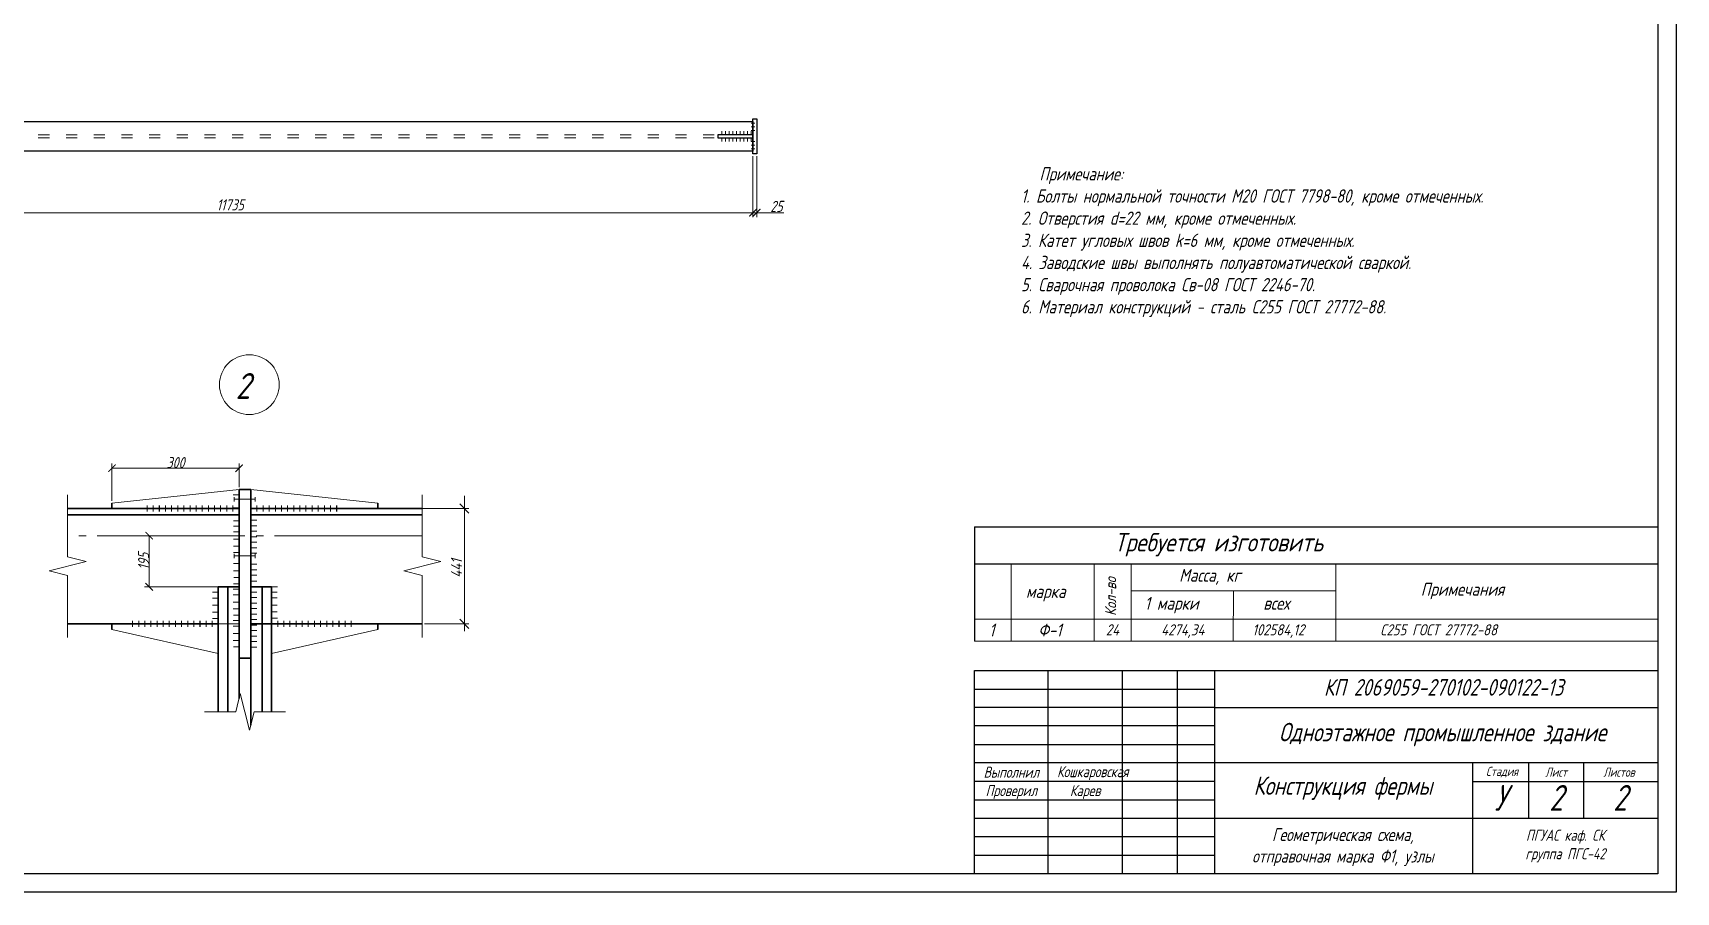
# Model space of a CAD drawing. Header units: millimetres. Extents: x 1665 to 4316, y 443 to 1647.
# Drawn here: x 2902.1 to 3347, y 459 to 691.7 of the extents above; entities that cross this region are included whole.
import ezdxf

# ---------------------------------------------------------------- set-up
doc = ezdxf.new("R2010")
doc.units = ezdxf.units.MM
for name, pattern in [('ACAD_ISO03W100', [30, 12, -18]), ('DASHEDX40', [30, 20, -10]), ('GOST2.303 5', [24, 20, -1.5, 1, -1.5]), ('HIDDEN2', [4.7625, 3.175, -1.5875])]:
    doc.linetypes.add(name, pattern=pattern)
doc.layers.get('0').update_dxf_attribs({"lineweight": 18})
for name, color, linetype, lineweight in [('12', 10, 'GOST2.303 5', 18), ('заголовок', 2, 'Continuous', 30), ('Размер', 3, 'Continuous', 25), ('стены', 7, 'Continuous', 35), ('Текст', 2, 'Continuous', 20), ('Тонкая', 7, 'Continuous', 13), ('Штрих.', 230, 'HIDDEN2', 18)]:
    doc.layers.add(name, color=color, linetype=linetype, lineweight=lineweight)
doc.layers.add('Рамка', color=2, linetype='Continuous')
doc.styles.get("Standard").update_dxf_attribs({"font": 'romans.shx', "width": 0.75, "oblique": 15, "height": 1.5})
doc.styles.add('style1', font='romans.shx', dxfattribs={"width": 0.8, "oblique": 15})

# ---------------------------------------------------------------- blocks, each defined once
blk = doc.blocks.new('_ArchTick')
at = {"color": 0, "linetype": 'ByBlock', "const_width": 0.15}
blk.add_lwpolyline([(-0.5, -0.5), (0.5, 0.5)], dxfattribs=at)

msp = doc.modelspace()

# ---------------------------------------------------------------- linework, layer by layer
at = {"lineweight": -2}
for p, q in [((3347.02, 1052.955), (3347.02, 458.955)), ((3347.02, 458.955), (2506.02, 458.955))]:
    msp.add_line(p, q, dxfattribs=at)
at = {"lineweight": 30}
for p, q in [((3342.02, 1047.955), (3342.02, 463.955)), ((2661.581, 667.633), (3097.081, 667.633)), ((3097.081, 658.883), (3097.081, 668.383)), ((3097.081, 668.383), (3098.081, 668.383)), ((3097.081, 667.633), (3097.081, 659.633)), ((3098.081, 668.383), (3098.081, 658.883)), ((3097.081, 664.033), (3087.581, 664.033)), ((3087.581, 664.033), (3087.581, 663.233)), ((3087.581, 663.233), (3097.081, 663.233)), ((3097.081, 659.633), (2661.581, 659.633)), ((3098.081, 658.883), (3097.081, 658.883)), ((3157.02, 557.896), (3157.02, 526.896)), ((3157.02, 547.896), (3342.02, 547.896)), ((3342.02, 463.955), (2526.02, 463.955))]:
    msp.add_line(p, q, dxfattribs=at)
at = {"linetype": 'ACAD_ISO03W100', "ltscale": 0.25}
for p, q in [((2671.081, 664.033), (3087.581, 664.033)), ((2671.081, 663.233), (3087.581, 663.233))]:
    msp.add_line(p, q, dxfattribs=at)
for p, q in [((3088.601, 664.033), (3088.601, 665.033)), ((3088.601, 662.233), (3088.601, 663.233)), ((3089.601, 664.033), (3089.601, 665.033)), ((3089.601, 662.233), (3089.601, 663.233)), ((3090.601, 664.033), (3090.601, 665.033)), ((3090.601, 662.233), (3090.601, 663.233)), ((3091.601, 664.033), (3091.601, 665.033)), ((3091.601, 662.233), (3091.601, 663.233)), ((3092.601, 664.033), (3092.601, 665.033)), ((3092.601, 662.233), (3092.601, 663.233)), ((3093.601, 664.033), (3093.601, 665.033)), ((3093.601, 662.233), (3093.601, 663.233)), ((3094.601, 664.033), (3094.601, 665.033)), ((3094.601, 662.233), (3094.601, 663.233)), ((3095.601, 664.033), (3095.601, 665.033)), ((3095.601, 662.233), (3095.601, 663.233)), ((3096.581, 667.236), (3097.581, 667.236)), ((3096.581, 666.236), (3097.581, 666.236)), ((3096.581, 665.236), (3097.581, 665.236)), ((3096.601, 664.033), (3096.601, 665.033)), ((3096.601, 662.233), (3096.601, 663.233)), ((3096.581, 662.236), (3097.581, 662.236)), ((3096.581, 661.236), (3097.581, 661.236)), ((3096.581, 660.236), (3097.581, 660.236)), ((2923.523, 564.29), (2957.923, 568.004)), ((2961.123, 568.004), (2995.523, 564.29)), ((3167.02, 547.896), (3167.02, 526.896)), ((3189.44, 547.896), (3189.44, 526.896)), ((3199.44, 547.896), (3199.44, 526.896)), ((3254.864, 547.896), (3254.864, 526.896)), ((2952.389, 541.61), (2954.889, 541.61)), ((3254.864, 540.543), (3199.44, 540.543)), ((3227.152, 540.543), (3227.117, 526.896)), ((2923.523, 530.121), (2952.323, 523.619)), ((2966.723, 523.619), (2995.523, 530.121)), ((3157.02, 532.896), (3342.02, 532.896)), ((3157.02, 526.896), (3342.02, 526.896))]:
    msp.add_line(p, q)
at = {"lineweight": 18}
for p, q in [((3097.081, 658.258), (3097.081, 641.729)), ((3098.081, 658.258), (3098.081, 641.729)), ((3097.081, 652.908), (3097.081, 641.729)), ((2804.081, 642.979), (2942.081, 642.979)), ((2942.081, 642.979), (2946.081, 642.979)), ((2946.081, 642.979), (2950.081, 642.979)), ((2950.081, 642.979), (2954.081, 642.979)), ((2954.081, 642.979), (3097.081, 642.979)), ((3097.081, 642.979), (3095.081, 642.979)), ((3097.081, 642.979), (3098.081, 642.979)), ((3098.081, 642.979), (3105.447, 642.979)), ((2923.523, 564.915), (2923.523, 575.022)), ((2957.923, 568.629), (2957.923, 575.022)), ((2957.923, 573.772), (2923.523, 573.772)), ((2957.298, 555.49), (2932.358, 555.49)), ((2933.608, 555.49), (2933.608, 541.644)), ((2957.298, 541.644), (2932.358, 541.644))]:
    msp.add_line(p, q, dxfattribs=at)
at = {"color": 0, "linetype": 'ByBlock'}
for p, q in [((3020.184, 561.6), (3017.684, 564.1)), ((3017.684, 564.1), (3020.184, 561.6)), ((3017.684, 532.9), (3020.184, 530.4))]:
    msp.add_line(p, q, dxfattribs=at)
at = {"layer": '12', "ltscale": 2}
msp.add_line((3007.523, 555.49), (2911.523, 555.49), dxfattribs=at)
at = {"layer": 'заголовок', "color": 0}
for p, q in [((3157.02, 463.955), (3157.02, 518.955)), ((3157.02, 518.955), (3342.02, 518.955)), ((3177.02, 463.955), (3177.02, 518.955)), ((3197.02, 518.955), (3197.02, 463.955)), ((3212.02, 463.955), (3212.02, 518.955)), ((3222.02, 518.955), (3222.02, 463.955)), ((3222.02, 508.955), (3157.02, 508.955)), ((3222.02, 508.955), (3342.02, 508.955)), ((3342.02, 493.955), (3157.02, 493.955)), ((3292.02, 463.955), (3292.02, 493.955)), ((3157.02, 478.955), (3342.02, 478.955))]:
    msp.add_line(p, q, dxfattribs=at)
at = {"layer": 'Размер', "ltscale": 2}
msp.add_line((3342.02, 557.896), (3342.02, 526.896), dxfattribs=at)
at = {"layer": 'Рамка', "color": 0}
for p, q in [((3157.02, 513.955), (3222.02, 513.955)), ((3222.02, 503.955), (3157.02, 503.955)), ((3157.02, 498.955), (3222.02, 498.955)), ((3222.02, 488.955), (3157.02, 488.955)), ((3157.02, 483.955), (3222.02, 483.955)), ((3222.02, 473.955), (3157.02, 473.955)), ((3157.02, 468.955), (3222.02, 468.955))]:
    msp.add_line(p, q, dxfattribs=at)
at = {"layer": 'Рамка', "color": 0, "linetype": 'Continuous'}
for p, q in [((3307.02, 493.955), (3307.02, 478.955)), ((3322.02, 478.955), (3322.02, 493.955)), ((3292.02, 488.955), (3342.02, 488.955))]:
    msp.add_line(p, q, dxfattribs=at)
at = {"layer": 'стены', "ltscale": 20}
for p, q in [((2957.923, 568.004), (2957.923, 555.49)), ((2957.923, 568.004), (2961.123, 568.004)), ((2961.123, 568.004), (2961.123, 555.49)), ((2911.523, 562.85), (2957.923, 562.85)), ((2911.523, 561.17), (2957.923, 561.17)), ((2957.923, 562.85), (2921.923, 562.85)), ((2923.523, 564.29), (2923.523, 562.85)), ((2957.923, 562.85), (2957.923, 562.85)), ((3007.523, 562.85), (2961.123, 562.85)), ((3007.523, 561.17), (2961.123, 561.17)), ((2995.523, 564.29), (2995.523, 562.85)), ((2957.923, 555.49), (2957.923, 511.39)), ((2961.123, 555.49), (2961.123, 504.19)), ((2952.323, 541.644), (2952.323, 507.79)), ((2952.323, 541.644), (2957.923, 541.644)), ((2954.889, 541.61), (2954.889, 507.79)), ((2964.223, 541.644), (2961.123, 541.644)), ((2966.723, 541.644), (2964.223, 541.644)), ((2964.223, 541.644), (2964.223, 507.79)), ((2966.723, 531.65), (2966.723, 541.644)), ((2952.323, 531.65), (2911.523, 531.65)), ((2923.523, 531.561), (2923.523, 530.121)), ((2961.123, 531.65), (3007.523, 531.65)), ((2966.723, 531.65), (2966.723, 507.79)), ((2995.523, 531.561), (2995.523, 530.121)), ((2957.923, 522.354), (2961.123, 522.354))]:
    msp.add_line(p, q, dxfattribs=at)
at = {"layer": 'Текст', "lineweight": 30}
msp.add_line((3157.02, 557.896), (3342.02, 557.896), dxfattribs=at)
at = {"layer": 'Тонкая', "linetype": 'Continuous', "ltscale": 200}
for p, q in [((2911.523, 562.85), (2911.523, 566.6)), ((3007.523, 562.85), (3007.523, 566.6)), ((2911.523, 562.85), (2911.523, 549.75)), ((3007.523, 549.75), (3007.523, 562.85)), ((2916.523, 548.5), (2906.523, 546)), ((2911.523, 549.75), (2916.523, 548.5)), ((3002.523, 546), (3012.523, 548.5)), ((3012.523, 548.5), (3007.523, 549.75)), ((2906.523, 546), (2911.523, 544.75)), ((2911.523, 544.75), (2911.523, 531.65)), ((3007.523, 544.75), (3002.523, 546)), ((3007.523, 531.65), (3007.523, 544.75)), ((2911.523, 531.65), (2911.523, 527.9)), ((3007.523, 531.65), (3007.523, 527.9)), ((2957.023, 507.79), (2958.273, 512.79)), ((2958.273, 512.79), (2960.773, 502.79)), ((2952.323, 507.79), (2948.573, 507.79)), ((2952.323, 507.79), (2957.023, 507.79)), ((2960.773, 502.79), (2962.023, 507.79)), ((2962.023, 507.79), (2966.723, 507.79)), ((2966.723, 507.79), (2970.473, 507.79))]:
    msp.add_line(p, q, dxfattribs=at)
at = {"layer": 'Тонкая', "ltscale": 20}
for p, q in [((2956.323, 566.558), (2957.923, 566.558)), ((2956.356, 566.558), (2957.956, 566.558)), ((2956.653, 565.374), (2956.653, 565.974)), ((2962.253, 565.374), (2956.653, 565.374)), ((2956.653, 565.374), (2956.653, 564.774)), ((2962.253, 565.374), (2962.253, 565.974)), ((2962.253, 565.374), (2962.253, 564.774)), ((2933.029, 563.651), (2933.029, 562.051)), ((2934.696, 563.651), (2934.696, 562.051)), ((2934.696, 563.651), (2934.696, 562.051)), ((2934.696, 563.651), (2934.696, 562.051)), ((2936.34, 563.651), (2936.34, 562.051)), ((2936.363, 563.651), (2936.363, 562.051)), ((2936.363, 563.651), (2936.363, 562.051)), ((2938.007, 563.651), (2938.007, 562.051)), ((2938.007, 563.651), (2938.007, 562.051)), ((2939.675, 563.651), (2939.675, 562.051)), ((2939.675, 563.651), (2939.675, 562.051)), ((2939.675, 563.651), (2939.675, 562.051)), ((2941.319, 563.651), (2941.319, 562.051)), ((2941.342, 563.651), (2941.342, 562.051)), ((2941.342, 563.651), (2941.342, 562.051)), ((2942.986, 563.651), (2942.986, 562.051)), ((2942.986, 563.651), (2942.986, 562.051)), ((2944.654, 563.651), (2944.654, 562.051)), ((2944.654, 563.651), (2944.654, 562.051)), ((2944.654, 563.651), (2944.654, 562.051)), ((2946.298, 563.651), (2946.298, 562.051)), ((2946.321, 563.651), (2946.321, 562.051)), ((2946.321, 563.651), (2946.321, 562.051)), ((2947.965, 563.651), (2947.965, 562.051)), ((2947.965, 563.651), (2947.965, 562.051)), ((2949.633, 563.651), (2949.633, 562.051)), ((2949.633, 563.651), (2949.633, 562.051)), ((2949.633, 563.651), (2949.633, 562.051)), ((2951.277, 563.651), (2951.277, 562.051)), ((2951.3, 563.651), (2951.3, 562.051)), ((2951.3, 563.651), (2951.3, 562.051)), ((2952.944, 563.651), (2952.944, 562.051)), ((2952.944, 563.651), (2952.944, 562.051)), ((2954.612, 563.651), (2954.612, 562.051)), ((2954.612, 563.651), (2954.612, 562.051)), ((2954.612, 563.651), (2954.612, 562.051)), ((2956.256, 563.651), (2956.256, 562.051)), ((2956.279, 563.651), (2956.279, 562.051)), ((2956.279, 563.651), (2956.279, 562.051)), ((2956.323, 563.041), (2957.923, 563.041)), ((2956.356, 561.2), (2957.956, 561.2)), ((2957.923, 563.651), (2957.923, 562.051)), ((2961.123, 561.17), (2962.723, 561.17)), ((2961.189, 561.17), (2962.789, 561.17)), ((2962.791, 563.651), (2962.791, 562.051)), ((2962.791, 563.651), (2962.791, 562.051)), ((2962.791, 563.651), (2962.791, 562.051)), ((2964.435, 563.651), (2964.435, 562.051)), ((2964.458, 563.651), (2964.458, 562.051)), ((2964.458, 563.651), (2964.458, 562.051)), ((2966.102, 563.651), (2966.102, 562.051)), ((2966.102, 563.651), (2966.102, 562.051)), ((2967.769, 563.651), (2967.769, 562.051)), ((2967.77, 563.651), (2967.77, 562.051)), ((2967.77, 563.651), (2967.77, 562.051)), ((2969.414, 563.651), (2969.414, 562.051)), ((2969.437, 563.651), (2969.437, 562.051)), ((2969.437, 563.651), (2969.437, 562.051)), ((2971.081, 563.651), (2971.081, 562.051)), ((2971.081, 563.651), (2971.081, 562.051)), ((2972.748, 563.651), (2972.748, 562.051)), ((2972.748, 563.651), (2972.748, 562.051)), ((2972.748, 563.651), (2972.748, 562.051)), ((2974.393, 563.651), (2974.393, 562.051)), ((2974.416, 563.651), (2974.416, 562.051)), ((2974.416, 563.651), (2974.416, 562.051)), ((2976.06, 563.651), (2976.06, 562.051)), ((2976.06, 563.651), (2976.06, 562.051)), ((2977.727, 563.651), (2977.727, 562.051)), ((2977.727, 563.651), (2977.727, 562.051)), ((2977.727, 563.651), (2977.727, 562.051)), ((2979.372, 563.651), (2979.372, 562.051)), ((2979.395, 563.651), (2979.395, 562.051)), ((2979.395, 563.651), (2979.395, 562.051)), ((2981.039, 563.651), (2981.039, 562.051)), ((2981.039, 563.651), (2981.039, 562.051)), ((2982.706, 563.651), (2982.706, 562.051)), ((2982.706, 563.651), (2982.706, 562.051)), ((2982.706, 563.651), (2982.706, 562.051)), ((2984.351, 563.651), (2984.351, 562.051)), ((2984.374, 563.651), (2984.374, 562.051)), ((2984.374, 563.651), (2984.374, 562.051)), ((2956.389, 559.491), (2957.989, 559.491)), ((2956.389, 558.045), (2957.989, 558.045)), ((2956.389, 556.5), (2957.989, 556.5)), ((2956.422, 558.045), (2958.022, 558.045)), ((2956.455, 559.491), (2958.055, 559.491)), ((2961.123, 559.724), (2962.723, 559.724)), ((2961.123, 558.179), (2962.723, 558.179)), ((2961.123, 558.179), (2962.723, 558.179)), ((2961.123, 556.733), (2962.723, 556.733)), ((2961.156, 559.724), (2962.756, 559.724)), ((2961.156, 556.733), (2962.756, 556.733)), ((2961.189, 558.179), (2962.789, 558.179)), ((2956.389, 554.528), (2957.989, 554.528)), ((2956.422, 552.687), (2958.022, 552.687)), ((2961.123, 555.188), (2962.723, 555.188)), ((2961.123, 555.188), (2962.723, 555.188)), ((2961.123, 553.742), (2962.723, 553.742)), ((2961.123, 552.197), (2962.723, 552.197)), ((2961.123, 552.197), (2962.723, 552.197)), ((2961.156, 553.742), (2962.756, 553.742)), ((2961.189, 555.188), (2962.789, 555.188)), ((2961.189, 552.197), (2962.789, 552.197)), ((2956.455, 550.978), (2958.055, 550.978)), ((2956.455, 547.987), (2958.055, 547.987)), ((2956.52, 550.978), (2958.12, 550.978)), ((2956.653, 550.006), (2956.653, 550.606)), ((2962.253, 550.006), (2956.653, 550.006)), ((2956.653, 550.006), (2956.653, 549.406)), ((2961.123, 550.751), (2962.723, 550.751)), ((2961.123, 547.76), (2962.723, 547.76)), ((2961.156, 550.751), (2962.756, 550.751)), ((2961.156, 547.76), (2962.756, 547.76)), ((2962.253, 550.006), (2962.253, 550.606)), ((2962.253, 550.006), (2962.253, 549.406)), ((2956.455, 546.015), (2958.055, 546.015)), ((2956.488, 544.174), (2958.088, 544.174)), ((2961.123, 546.215), (2962.723, 546.215)), ((2961.123, 546.215), (2962.723, 546.215)), ((2961.123, 544.769), (2962.723, 544.769)), ((2961.123, 543.224), (2962.723, 543.224)), ((2961.123, 543.224), (2962.723, 543.224)), ((2961.156, 544.769), (2962.756, 544.769)), ((2961.189, 546.215), (2962.789, 546.215)), ((2961.189, 543.224), (2962.789, 543.224)), ((2950.723, 540.163), (2952.323, 540.163)), ((2950.723, 538.619), (2952.323, 538.619)), ((2950.756, 540.163), (2952.356, 540.163)), ((2950.789, 541.61), (2952.389, 541.61)), ((2956.323, 541.019), (2957.923, 541.019)), ((2956.323, 539.474), (2957.923, 539.474)), ((2956.356, 541.019), (2957.956, 541.019)), ((2956.389, 542.465), (2957.989, 542.465)), ((2956.52, 542.465), (2958.12, 542.465)), ((2961.123, 540.233), (2962.723, 540.233)), ((2961.123, 540.233), (2962.723, 540.233)), ((2961.123, 538.787), (2962.723, 538.787)), ((2961.156, 538.787), (2962.756, 538.787)), ((2961.189, 540.233), (2962.789, 540.233)), ((2966.657, 540.198), (2968.257, 540.198)), ((2966.657, 538.653), (2968.257, 538.653)), ((2966.69, 540.198), (2968.29, 540.198)), ((2966.723, 541.644), (2968.323, 541.644)), ((2950.723, 536.646), (2952.323, 536.646)), ((2950.756, 534.806), (2952.356, 534.806)), ((2956.323, 537.502), (2957.923, 537.502)), ((2956.356, 535.661), (2957.956, 535.661)), ((2956.389, 533.952), (2957.989, 533.952)), ((2956.389, 533.952), (2957.989, 533.952)), ((2961.123, 537.242), (2962.723, 537.242)), ((2961.123, 537.242), (2962.723, 537.242)), ((2961.123, 535.796), (2962.723, 535.796)), ((2961.123, 534.251), (2962.723, 534.251)), ((2961.123, 534.251), (2962.723, 534.251)), ((2961.156, 535.796), (2962.756, 535.796)), ((2961.189, 537.242), (2962.789, 537.242)), ((2961.189, 534.251), (2962.789, 534.251)), ((2966.657, 536.681), (2968.257, 536.681)), ((2966.69, 534.841), (2968.29, 534.841)), ((2929.096, 532.451), (2929.096, 530.851)), ((2930.763, 532.451), (2930.763, 530.851)), ((2930.763, 532.451), (2930.763, 530.851)), ((2930.763, 532.451), (2930.763, 530.851)), ((2932.407, 532.451), (2932.407, 530.851)), ((2932.431, 532.451), (2932.431, 530.851)), ((2932.431, 532.451), (2932.431, 530.851)), ((2934.075, 532.451), (2934.075, 530.851)), ((2934.075, 532.451), (2934.075, 530.851)), ((2935.742, 532.451), (2935.742, 530.851)), ((2935.742, 532.451), (2935.742, 530.851)), ((2935.742, 532.451), (2935.742, 530.851)), ((2937.386, 532.451), (2937.386, 530.851)), ((2937.409, 532.451), (2937.409, 530.851)), ((2937.409, 532.451), (2937.409, 530.851)), ((2939.054, 532.451), (2939.054, 530.851)), ((2939.054, 532.451), (2939.054, 530.851)), ((2940.721, 532.451), (2940.721, 530.851)), ((2940.721, 532.451), (2940.721, 530.851)), ((2940.721, 532.451), (2940.721, 530.851)), ((2942.365, 532.451), (2942.365, 530.851)), ((2942.388, 532.451), (2942.388, 530.851)), ((2942.388, 532.451), (2942.388, 530.851)), ((2944.033, 532.451), (2944.033, 530.851)), ((2944.033, 532.451), (2944.033, 530.851)), ((2945.7, 532.451), (2945.7, 530.851)), ((2945.7, 532.451), (2945.7, 530.851)), ((2945.7, 532.451), (2945.7, 530.851)), ((2947.344, 532.451), (2947.344, 530.851)), ((2947.367, 532.451), (2947.367, 530.851)), ((2947.367, 532.451), (2947.367, 530.851)), ((2949.012, 532.451), (2949.012, 530.851)), ((2949.012, 532.451), (2949.012, 530.851)), ((2950.679, 532.451), (2950.679, 530.851)), ((2950.679, 532.451), (2950.679, 530.851)), ((2950.679, 532.451), (2950.679, 530.851)), ((2950.789, 533.097), (2952.389, 533.097)), ((2952.323, 532.451), (2952.323, 530.851)), ((2952.346, 532.451), (2952.346, 530.851)), ((2952.346, 532.451), (2952.346, 530.851)), ((2956.323, 532.506), (2957.923, 532.506)), ((2956.323, 530.961), (2957.923, 530.961)), ((2956.356, 532.506), (2957.956, 532.506)), ((2961.123, 532.804), (2962.723, 532.804)), ((2961.123, 531.26), (2962.723, 531.26)), ((2961.123, 531.26), (2962.723, 531.26)), ((2961.123, 529.813), (2962.723, 529.813)), ((2961.156, 532.804), (2962.756, 532.804)), ((2961.156, 529.813), (2962.756, 529.813)), ((2961.189, 531.26), (2962.789, 531.26)), ((2966.723, 533.131), (2968.323, 533.131)), ((2966.723, 532.451), (2966.723, 530.851)), ((2968.391, 532.451), (2968.391, 530.851)), ((2968.391, 532.451), (2968.391, 530.851)), ((2968.391, 532.451), (2968.391, 530.851)), ((2970.035, 532.451), (2970.035, 530.851)), ((2970.058, 532.451), (2970.058, 530.851)), ((2970.058, 532.451), (2970.058, 530.851)), ((2971.702, 532.451), (2971.702, 530.851)), ((2971.702, 532.451), (2971.702, 530.851)), ((2973.369, 532.451), (2973.369, 530.851)), ((2973.37, 532.451), (2973.37, 530.851)), ((2973.37, 532.451), (2973.37, 530.851)), ((2975.014, 532.451), (2975.014, 530.851)), ((2975.037, 532.451), (2975.037, 530.851)), ((2975.037, 532.451), (2975.037, 530.851)), ((2976.681, 532.451), (2976.681, 530.851)), ((2976.681, 532.451), (2976.681, 530.851)), ((2978.348, 532.451), (2978.348, 530.851)), ((2978.348, 532.451), (2978.348, 530.851)), ((2978.348, 532.451), (2978.348, 530.851)), ((2979.993, 532.451), (2979.993, 530.851)), ((2980.016, 532.451), (2980.016, 530.851)), ((2980.016, 532.451), (2980.016, 530.851)), ((2981.66, 532.451), (2981.66, 530.851)), ((2981.66, 532.451), (2981.66, 530.851)), ((2983.327, 532.451), (2983.327, 530.851)), ((2983.327, 532.451), (2983.327, 530.851)), ((2983.327, 532.451), (2983.327, 530.851)), ((2984.972, 532.451), (2984.972, 530.851)), ((2984.995, 532.451), (2984.995, 530.851)), ((2984.995, 532.451), (2984.995, 530.851)), ((2986.639, 532.451), (2986.639, 530.851)), ((2986.639, 532.451), (2986.639, 530.851)), ((2988.306, 532.451), (2988.306, 530.851)), ((2988.306, 532.451), (2988.306, 530.851)), ((2988.306, 532.451), (2988.306, 530.851)), ((2956.323, 528.989), (2957.923, 528.989)), ((2956.356, 527.148), (2957.956, 527.148)), ((2956.389, 525.439), (2957.989, 525.439)), ((2956.389, 525.439), (2957.989, 525.439)), ((2961.123, 528.268), (2962.723, 528.268)), ((2961.123, 528.268), (2962.723, 528.268)), ((2961.123, 526.822), (2962.723, 526.822)), ((2961.123, 525.277), (2962.723, 525.277)), ((2961.156, 526.822), (2962.756, 526.822)), ((2961.189, 528.268), (2962.789, 528.268))]:
    msp.add_line(p, q, dxfattribs=at)
at = {"layer": 'Тонкая'}
for p, q in [((3018.934, 566.29), (3018.934, 560.85)), ((2996.148, 562.85), (3020.184, 562.85)), ((3008.148, 562.85), (3020.184, 562.85)), ((3018.934, 564.85), (3018.934, 529.65)), ((3008.148, 531.65), (3020.184, 531.65))]:
    msp.add_line(p, q, dxfattribs=at)
at = {"layer": 'Тонкая', "ltscale": 100}
msp.add_circle((2960.708, 596.402), 8.09, dxfattribs=at)
at = {"layer": 'Штрих.', "linetype": 'DASHEDX40', "ltscale": 2}
msp.add_line((2952.323, 531.65), (2957.923, 531.65), dxfattribs=at)

# ---------------------------------------------------------------- block references
at = {"lineweight": 18, "xscale": 2, "yscale": 2, "zscale": 2}
for p in [(3097.081, 642.979), (3097.081, 642.979), (2957.923, 573.772)]:
    msp.add_blockref('_ArchTick', p, dxfattribs=at)
for p, rotation in [((3098.081, 642.979), 180), ((2923.523, 573.772), 180), ((2933.608, 555.49), 90), ((2933.608, 541.644), 270)]:
    msp.add_blockref('_ArchTick', p, dxfattribs=dict(at, rotation=rotation))

# ---------------------------------------------------------------- texts
at = {"oblique": 15, "width": 0.75}
msp.add_text('11735', height=3, dxfattribs=at).set_placement((2951.878, 643.604))
at = {"color": 2, "oblique": 15, "width": 0.8}
for s, height, p in [('Требуется изготовить', 5, (3194.935, 551.23)), ('24', 3, (3192.614, 528.505)), ('4274,34', 3, (3207.58, 528.505)), ('102584,12', 3, (3232.261, 528.505)), ('С255 ГОСТ 27772-88', 3, (3266.912, 528.505))]:
    msp.add_text(s, height=height, dxfattribs=at).set_placement(p)
at = {"oblique": 15, "width": 0.8}
msp.add_text('441', height=3, rotation=90, dxfattribs=at).set_placement((3018.309, 544.106))
at = {"color": 2, "ltscale": 50, "oblique": 15, "width": 0.8}
msp.add_text('Кол-во', height=3, rotation=90, dxfattribs=at).set_placement((3195.418, 533.764))
for s, p in [('Масса, кг', (3212.454, 543.029)), ('марка', (3170.98, 538.651)), ('1 марки', (3203.108, 535.44)), ('Примечания', (3277.878, 539.235)), ('всех', (3235.236, 535.44)), ('1', (3160.992, 528.185)), ('Ф-1', (3174.313, 528.185))]:
    msp.add_text(s, height=3.5, dxfattribs=at).set_placement(p)
for s, width, gutter_width, heights, insert, char_height, attachment_point in [('  {\\H1.125x; Примечание:\\P1. Болты нормальной точности М20 ГОСТ 7798-80, кроме отмеченных.\\P2. Отверстия d=22 мм, кроме отмеченных.\\P3. Катет угловых швов k=6 мм, кроме отмеченных.\\P4. Заводские швы выполнять полуавтоматической сваркой.\\P5. Сварочная проволока Св-08 ГОСТ 2246-70.\\P6. Материал конструкций - сталь С255 ГОСТ 27772-88.}', 164.38669, 7.5, [0], (3169.662, 655.299), 3.2, 1), ('КП 2069059-270102-090122-13', 120, 12.5, [0], (3284.063, 514.414), 4.5, 5), ('Одноэтажное промышленное здание', 120, 12.5, [0], (3283.776, 501.63), 5, 5), ('Выполнил', 20, 12.5, [0], (3167.02, 491.455), 3, 5), ('Кошкаровская', 20, 12.5, [0], (3189.067, 491.186), 3, 5), ('Конструкция фермы', 62.87254, 12.5, [0], (3256.799, 487.118), 5, 5), ('Стадия', 15, 12.5, [0], (3299.883, 491.455), 2.5, 5), ('Лист', 15, 12.5, [0], (3314.52, 491.455), 2.5, 5), ('Листов', 19.0496, 12.5, [0], (3331.543, 491.455), 2.5, 5), ('Проверил', 20, 12.5, [4.284], (3167.02, 486.052), 3, 5), ('Карев', 20, 12.5, [0], (3187.02, 486.052), 3, 5), ('У', 15, 12.5, [0], (3299.52, 484.491), 7, 5), ('2', 15, 12.5, [0], (3314.52, 484.491), 7, 5), ('2', 15, 12.5, [0], (3331.821, 484.491), 7, 5), ('Геометрическая схема, отправочная марка Ф1, узлы', 62.87254, 12.5, [0], (3256.799, 471.155), 3.5, 5), ('ПГУАС каф. СК\\Pгруппа ПГС-42', 50, 12.5, [0], (3317.02, 471.455), 3, 5)]:
    msp.add_mtext_dynamic_manual_height_columns(s, width=width, gutter_width=gutter_width, heights=heights, dxfattribs=dict(insert=insert, char_height=char_height, attachment_point=attachment_point))
at = {"insert": (3103.446, 644.692), "char_height": 3, "attachment_point": 5}
msp.add_mtext('25', dxfattribs=at)
at = {"insert": (2940.723, 575.29), "char_height": 3, "width": 20, "attachment_point": 5}
msp.add_mtext('300', dxfattribs=at)
at = {"insert": (2932.09, 548.567), "char_height": 3, "attachment_point": 5, "rotation": 90}
msp.add_mtext('195', dxfattribs=at)
at = {"layer": 'Тонкая', "style": 'style1', "oblique": 15, "width": 0.8}
msp.add_text('2', height=7, dxfattribs=at).set_placement((2956.989, 592.553))

doc.saveas('drawing.dxf')
